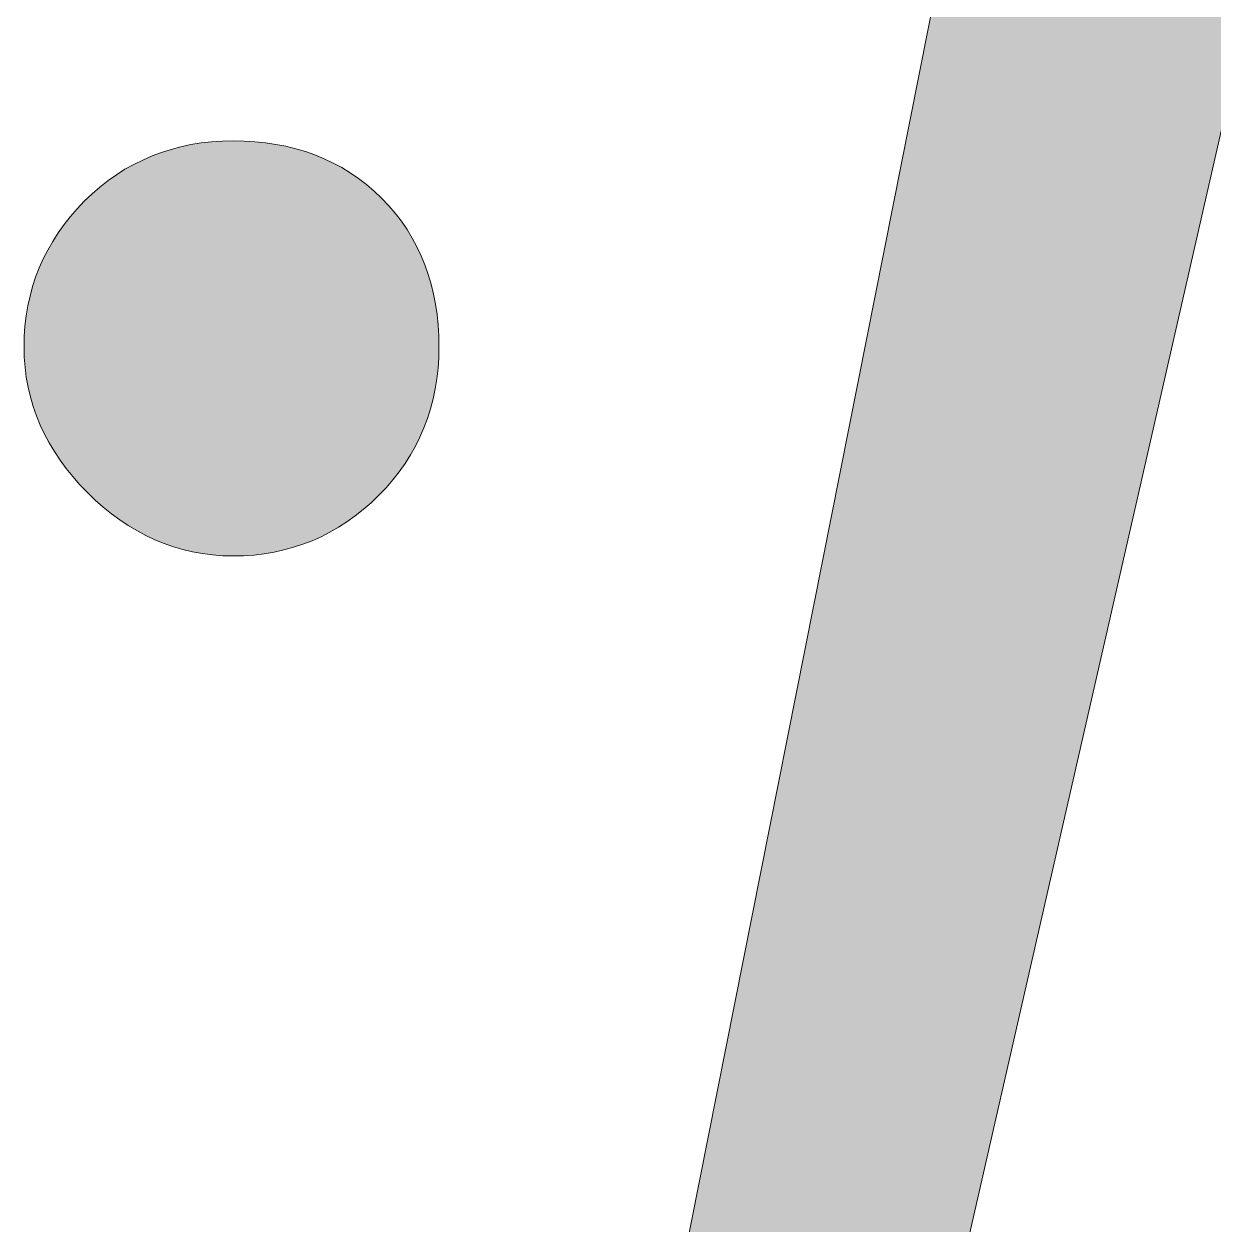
# Model space of a CAD drawing. Header units: millimetres. Extents: x 95 to 217, y 30 to 108.
# Drawn here: x 156.29 to 166.89, y 66.07 to 76.77 of the extents above; entities that cross this region are included whole.
import ezdxf

# ---------------------------------------------------------------- set-up
doc = ezdxf.new("R2010")
doc.units = ezdxf.units.MM
doc.header["$MEASUREMENT"] = 0
doc.layers.add('Layer 1', color=7, linetype='Continuous', lineweight=0)

msp = doc.modelspace()

# ---------------------------------------------------------------- hatches: boundary and pattern name
at = {"layer": 'Layer 1', "true_color": 0x000000, "transparency": 33554687}
h = msp.add_hatch(color=18, dxfattribs=at)
edge = h.paths.add_edge_path()
edge.add_spline(control_points=[(162.476, 56.177), (162.476, 56.177), (162.237, 55.137), (162.237, 55.137), (162.237, 55.137), (162.156, 54.783), (162.156, 54.783), (162.156, 54.783), (162.087, 54.445), (162.087, 54.445), (162.087, 54.445), (162.029, 54.121), (162.029, 54.121), (162.029, 54.121), (161.982, 53.812), (161.982, 53.812), (161.982, 53.812), (161.945, 53.519), (161.945, 53.519), (161.945, 53.519), (161.919, 53.24), (161.919, 53.24), (161.919, 53.24), (161.903, 52.977), (161.903, 52.977), (161.903, 52.977), (161.898, 52.727), (161.898, 52.727), (161.898, 52.727), (161.899, 52.632), (161.899, 52.632), (161.899, 52.632), (161.902, 52.54), (161.902, 52.54), (161.902, 52.54), (161.908, 52.451), (161.908, 52.451), (161.908, 52.451), (161.915, 52.364), (161.915, 52.364), (161.915, 52.364), (161.924, 52.279), (161.924, 52.279), (161.924, 52.279), (161.935, 52.198), (161.935, 52.198), (161.935, 52.198), (161.948, 52.119), (161.948, 52.119), (161.948, 52.119), (161.964, 52.042), (161.964, 52.042), (161.964, 52.042), (161.981, 51.968), (161.981, 51.968), (161.981, 51.968), (161.999, 51.896), (161.999, 51.896), (161.999, 51.896), (162.02, 51.827), (162.02, 51.827), (162.02, 51.827), (162.043, 51.76), (162.043, 51.76), (162.043, 51.76), (162.067, 51.696), (162.067, 51.696), (162.067, 51.696), (162.094, 51.634), (162.094, 51.634), (162.094, 51.634), (162.121, 51.575), (162.121, 51.575), (162.121, 51.575), (162.151, 51.517), (162.151, 51.517), (162.151, 51.517), (162.184, 51.467), (162.184, 51.467), (162.184, 51.467), (162.217, 51.422), (162.217, 51.422), (162.217, 51.422), (162.25, 51.381), (162.25, 51.381), (162.25, 51.381), (162.283, 51.344), (162.283, 51.344), (162.283, 51.344), (162.316, 51.31), (162.316, 51.31), (162.316, 51.31), (162.349, 51.28), (162.349, 51.28), (162.349, 51.28), (162.382, 51.254), (162.382, 51.254), (162.382, 51.254), (162.415, 51.232), (162.415, 51.232), (162.415, 51.232), (162.447, 51.213), (162.447, 51.213), (162.447, 51.213), (162.48, 51.196), (162.48, 51.196), (162.48, 51.196), (162.512, 51.183), (162.512, 51.183), (162.512, 51.183), (162.545, 51.172), (162.545, 51.172), (162.545, 51.172), (162.576, 51.164), (162.576, 51.164), (162.576, 51.164), (162.608, 51.159), (162.608, 51.159), (162.608, 51.159), (162.64, 51.155), (162.64, 51.155), (162.64, 51.155), (162.672, 51.154), (162.672, 51.154), (162.672, 51.154), (162.706, 51.156), (162.706, 51.156), (162.706, 51.156), (162.743, 51.16), (162.743, 51.16), (162.743, 51.16), (162.783, 51.167), (162.783, 51.167), (162.783, 51.167), (162.826, 51.177), (162.826, 51.177), (162.826, 51.177), (162.871, 51.191), (162.871, 51.191), (162.871, 51.191), (162.919, 51.207), (162.919, 51.207), (162.919, 51.207), (162.971, 51.227), (162.971, 51.227), (162.971, 51.227), (163.025, 51.251), (163.025, 51.251), (163.025, 51.251), (163.082, 51.279), (163.082, 51.279), (163.082, 51.279), (163.142, 51.31), (163.142, 51.31), (163.142, 51.31), (163.206, 51.346), (163.206, 51.346), (163.206, 51.346), (163.272, 51.385), (163.272, 51.385), (163.272, 51.385), (163.342, 51.429), (163.342, 51.429), (163.342, 51.429), (163.415, 51.478), (163.415, 51.478), (163.415, 51.478), (163.491, 51.531), (163.491, 51.531), (163.491, 51.531), (163.57, 51.589), (163.57, 51.589), (163.57, 51.589), (163.731, 51.714), (163.731, 51.714), (163.731, 51.714), (163.9, 51.855), (163.9, 51.855), (163.9, 51.855), (164.078, 52.011), (164.078, 52.011), (164.078, 52.011), (164.265, 52.183), (164.265, 52.183), (164.265, 52.183), (164.46, 52.372), (164.46, 52.372), (164.46, 52.372), (164.663, 52.575), (164.663, 52.575), (164.663, 52.575), (164.874, 52.795), (164.874, 52.795), (164.874, 52.795), (165.094, 53.031), (165.094, 53.031), (165.094, 53.031), (165.286, 53.24), (165.286, 53.24), (165.286, 53.24), (166.149, 52.485), (166.149, 52.485), (166.149, 52.485), (165.687, 51.976), (165.687, 51.976), (165.687, 51.976), (165.32, 51.548), (165.32, 51.548), (165.32, 51.548), (164.977, 51.154), (164.977, 51.154), (164.977, 51.154), (164.658, 50.796), (164.658, 50.796), (164.658, 50.796), (164.363, 50.472), (164.363, 50.472), (164.363, 50.472), (164.092, 50.183), (164.092, 50.183), (164.092, 50.183), (163.845, 49.929), (163.845, 49.929), (163.845, 49.929), (163.623, 49.711), (163.623, 49.711), (163.623, 49.711), (163.424, 49.528), (163.424, 49.528), (163.424, 49.528), (163.422, 49.525), (163.422, 49.525), (163.422, 49.525), (163.42, 49.524), (163.42, 49.524), (163.42, 49.524), (163.086, 49.235), (163.086, 49.235), (163.086, 49.235), (163.013, 49.175), (163.013, 49.175), (163.013, 49.175), (162.943, 49.119), (162.943, 49.119), (162.943, 49.119), (162.874, 49.068), (162.874, 49.068), (162.874, 49.068), (162.806, 49.022), (162.806, 49.022), (162.806, 49.022), (162.738, 48.98), (162.738, 48.98), (162.738, 48.98), (162.669, 48.944), (162.669, 48.944), (162.669, 48.944), (162.599, 48.913), (162.599, 48.913), (162.599, 48.913), (162.563, 48.899), (162.563, 48.899), (162.563, 48.899), (162.526, 48.887), (162.526, 48.887), (162.526, 48.887), (162.488, 48.877), (162.488, 48.877), (162.488, 48.877), (162.449, 48.868), (162.449, 48.868), (162.449, 48.868), (162.409, 48.86), (162.409, 48.86), (162.409, 48.86), (162.368, 48.853), (162.368, 48.853), (162.368, 48.853), (162.326, 48.848), (162.326, 48.848), (162.326, 48.848), (162.283, 48.844), (162.283, 48.844), (162.283, 48.844), (162.238, 48.842), (162.238, 48.842), (162.238, 48.842), (162.191, 48.842), (162.191, 48.842), (162.191, 48.842), (162.065, 48.845), (162.065, 48.845), (162.065, 48.845), (161.937, 48.859), (161.937, 48.859), (161.937, 48.859), (161.805, 48.88), (161.805, 48.88), (161.805, 48.88), (161.672, 48.909), (161.672, 48.909), (161.672, 48.909), (161.538, 48.946), (161.538, 48.946), (161.538, 48.946), (161.404, 48.992), (161.404, 48.992), (161.404, 48.992), (161.271, 49.045), (161.271, 49.045), (161.271, 49.045), (161.139, 49.105), (161.139, 49.105), (161.139, 49.105), (161.01, 49.173), (161.01, 49.173), (161.01, 49.173), (160.885, 49.249), (160.885, 49.249), (160.885, 49.249), (160.763, 49.331), (160.763, 49.331), (160.763, 49.331), (160.647, 49.42), (160.647, 49.42), (160.647, 49.42), (160.536, 49.517), (160.536, 49.517), (160.536, 49.517), (160.433, 49.619), (160.433, 49.619), (160.433, 49.619), (160.337, 49.729), (160.337, 49.729), (160.337, 49.729), (160.25, 49.845), (160.25, 49.845), (160.25, 49.845), (160.247, 49.849), (160.247, 49.849), (160.247, 49.849), (160.244, 49.853), (160.244, 49.853), (160.244, 49.853), (160.167, 49.977), (160.167, 49.977), (160.167, 49.977), (160.095, 50.102), (160.095, 50.102), (160.095, 50.102), (160.029, 50.23), (160.029, 50.23), (160.029, 50.23), (159.967, 50.359), (159.967, 50.359), (159.967, 50.359), (159.91, 50.491), (159.91, 50.491), (159.91, 50.491), (159.858, 50.624), (159.858, 50.624), (159.858, 50.624), (159.811, 50.759), (159.811, 50.759), (159.811, 50.759), (159.769, 50.896), (159.769, 50.896), (159.769, 50.896), (159.732, 51.036), (159.732, 51.036), (159.732, 51.036), (159.7, 51.177), (159.7, 51.177), (159.7, 51.177), (159.673, 51.319), (159.673, 51.319), (159.673, 51.319), (159.651, 51.465), (159.651, 51.465), (159.651, 51.465), (159.634, 51.611), (159.634, 51.611), (159.634, 51.611), (159.621, 51.759), (159.621, 51.759), (159.621, 51.759), (159.614, 51.91), (159.614, 51.91), (159.614, 51.91), (159.611, 52.062), (159.611, 52.062), (159.611, 52.062), (159.617, 52.287), (159.617, 52.287), (159.617, 52.287), (159.634, 52.541), (159.634, 52.541), (159.634, 52.541), (159.662, 52.823), (159.662, 52.823), (159.662, 52.823), (159.701, 53.133), (159.701, 53.133), (159.701, 53.133), (159.75, 53.47), (159.75, 53.47), (159.75, 53.47), (159.811, 53.836), (159.811, 53.836), (159.811, 53.836), (159.882, 54.228), (159.882, 54.228), (159.882, 54.228), (159.963, 54.648), (159.963, 54.648), (159.963, 54.648), (166.143, 85.786), (166.143, 85.786), (166.143, 85.786), (169.615, 87.473), (169.615, 87.473), (169.615, 87.473), (162.476, 56.177), (162.476, 56.177)], knot_values=[0, 0, 0, 0, 1, 1, 1, 2, 2, 2, 3, 3, 3, 4, 4, 4, 5, 5, 5, 6, 6, 6, 7, 7, 7, 8, 8, 8, 9, 9, 9, 10, 10, 10, 11, 11, 11, 12, 12, 12, 13, 13, 13, 14, 14, 14, 15, 15, 15, 16, 16, 16, 17, 17, 17, 18, 18, 18, 19, 19, 19, 20, 20, 20, 21, 21, 21, 22, 22, 22, 23, 23, 23, 24, 24, 24, 25, 25, 25, 26, 26, 26, 27, 27, 27, 28, 28, 28, 29, 29, 29, 30, 30, 30, 31, 31, 31, 32, 32, 32, 33, 33, 33, 34, 34, 34, 35, 35, 35, 36, 36, 36, 37, 37, 37, 38, 38, 38, 39, 39, 39, 40, 40, 40, 41, 41, 41, 42, 42, 42, 43, 43, 43, 44, 44, 44, 45, 45, 45, 46, 46, 46, 47, 47, 47, 48, 48, 48, 49, 49, 49, 50, 50, 50, 51, 51, 51, 52, 52, 52, 53, 53, 53, 54, 54, 54, 55, 55, 55, 56, 56, 56, 57, 57, 57, 58, 58, 58, 59, 59, 59, 60, 60, 60, 61, 61, 61, 62, 62, 62, 63, 63, 63, 64, 64, 64, 65, 65, 65, 66, 66, 66, 67, 67, 67, 68, 68, 68, 69, 69, 69, 70, 70, 70, 71, 71, 71, 72, 72, 72, 73, 73, 73, 74, 74, 74, 75, 75, 75, 76, 76, 76, 77, 77, 77, 78, 78, 78, 79, 79, 79, 80, 80, 80, 81, 81, 81, 82, 82, 82, 83, 83, 83, 84, 84, 84, 85, 85, 85, 86, 86, 86, 87, 87, 87, 88, 88, 88, 89, 89, 89, 90, 90, 90, 91, 91, 91, 92, 92, 92, 93, 93, 93, 94, 94, 94, 95, 95, 95, 96, 96, 96, 97, 97, 97, 98, 98, 98, 99, 99, 99, 100, 100, 100, 101, 101, 101, 102, 102, 102, 103, 103, 103, 104, 104, 104, 105, 105, 105, 106, 106, 106, 107, 107, 107, 108, 108, 108, 109, 109, 109, 110, 110, 110, 111, 111, 111, 112, 112, 112, 113, 113, 113, 114, 114, 114, 115, 115, 115, 116, 116, 116, 117, 117, 117, 118, 118, 118, 119, 119, 119, 120, 120, 120, 121, 121, 121, 122, 122, 122, 123, 123, 123, 124, 124, 124, 125, 125, 125, 126, 126, 126, 127, 127, 127, 128, 128, 128, 129, 129, 129, 130, 130, 130, 131, 131, 131, 132, 132, 132, 133, 133, 133, 134, 134, 134, 135, 135, 135, 136, 136, 136, 137, 137, 137, 138, 138, 138, 139, 139, 139, 140, 140, 140, 141, 141, 141, 141], degree=3, periodic=0)
h = msp.add_hatch(color=18, dxfattribs=at)
edge = h.paths.add_edge_path()
edge.add_spline(control_points=[(158.252, 75.731), (158.252, 75.731), (158.347, 75.725), (158.347, 75.725), (158.347, 75.725), (158.442, 75.715), (158.442, 75.715), (158.442, 75.715), (158.534, 75.701), (158.534, 75.701), (158.534, 75.701), (158.624, 75.684), (158.624, 75.684), (158.624, 75.684), (158.713, 75.662), (158.713, 75.662), (158.713, 75.662), (158.799, 75.637), (158.799, 75.637), (158.799, 75.637), (158.883, 75.607), (158.883, 75.607), (158.883, 75.607), (158.966, 75.573), (158.966, 75.573), (158.966, 75.573), (159.045, 75.535), (159.045, 75.535), (159.045, 75.535), (159.123, 75.494), (159.123, 75.494), (159.123, 75.494), (159.199, 75.448), (159.199, 75.448), (159.199, 75.448), (159.272, 75.397), (159.272, 75.397), (159.272, 75.397), (159.343, 75.343), (159.343, 75.343), (159.343, 75.343), (159.412, 75.285), (159.412, 75.285), (159.412, 75.285), (159.478, 75.221), (159.478, 75.221), (159.478, 75.221), (159.541, 75.155), (159.541, 75.155), (159.541, 75.155), (159.6, 75.087), (159.6, 75.087), (159.6, 75.087), (159.654, 75.016), (159.654, 75.016), (159.654, 75.016), (159.704, 74.942), (159.704, 74.942), (159.704, 74.942), (159.75, 74.867), (159.75, 74.867), (159.75, 74.867), (159.792, 74.789), (159.792, 74.789), (159.792, 74.789), (159.83, 74.709), (159.83, 74.709), (159.83, 74.709), (159.864, 74.627), (159.864, 74.627), (159.864, 74.627), (159.893, 74.543), (159.893, 74.543), (159.893, 74.543), (159.919, 74.456), (159.919, 74.456), (159.919, 74.456), (159.941, 74.368), (159.941, 74.368), (159.941, 74.368), (159.958, 74.278), (159.958, 74.278), (159.958, 74.278), (159.972, 74.185), (159.972, 74.185), (159.972, 74.185), (159.982, 74.091), (159.982, 74.091), (159.982, 74.091), (159.988, 73.995), (159.988, 73.995), (159.988, 73.995), (159.989, 73.897), (159.989, 73.897), (159.989, 73.897), (159.987, 73.801), (159.987, 73.801), (159.987, 73.801), (159.981, 73.707), (159.981, 73.707), (159.981, 73.707), (159.971, 73.614), (159.971, 73.614), (159.971, 73.614), (159.956, 73.522), (159.956, 73.522), (159.956, 73.522), (159.937, 73.433), (159.937, 73.433), (159.937, 73.433), (159.914, 73.345), (159.914, 73.345), (159.914, 73.345), (159.886, 73.259), (159.886, 73.259), (159.886, 73.259), (159.855, 73.176), (159.855, 73.176), (159.855, 73.176), (159.819, 73.093), (159.819, 73.093), (159.819, 73.093), (159.779, 73.013), (159.779, 73.013), (159.779, 73.013), (159.735, 72.935), (159.735, 72.935), (159.735, 72.935), (159.687, 72.859), (159.687, 72.859), (159.687, 72.859), (159.634, 72.784), (159.634, 72.784), (159.634, 72.784), (159.577, 72.712), (159.577, 72.712), (159.577, 72.712), (159.517, 72.641), (159.517, 72.641), (159.517, 72.641), (159.451, 72.573), (159.451, 72.573), (159.451, 72.573), (159.384, 72.508), (159.384, 72.508), (159.384, 72.508), (159.314, 72.448), (159.314, 72.448), (159.314, 72.448), (159.242, 72.391), (159.242, 72.391), (159.242, 72.391), (159.169, 72.339), (159.169, 72.339), (159.169, 72.339), (159.094, 72.29), (159.094, 72.29), (159.094, 72.29), (159.017, 72.246), (159.017, 72.246), (159.017, 72.246), (158.938, 72.206), (158.938, 72.206), (158.938, 72.206), (158.858, 72.17), (158.858, 72.17), (158.858, 72.17), (158.775, 72.139), (158.775, 72.139), (158.775, 72.139), (158.692, 72.112), (158.692, 72.112), (158.692, 72.112), (158.606, 72.088), (158.606, 72.088), (158.606, 72.088), (158.519, 72.069), (158.519, 72.069), (158.519, 72.069), (158.43, 72.054), (158.43, 72.054), (158.43, 72.054), (158.339, 72.043), (158.339, 72.043), (158.339, 72.043), (158.247, 72.037), (158.247, 72.037), (158.247, 72.037), (158.154, 72.035), (158.154, 72.035), (158.154, 72.035), (158.062, 72.037), (158.062, 72.037), (158.062, 72.037), (157.971, 72.044), (157.971, 72.044), (157.971, 72.044), (157.882, 72.056), (157.882, 72.056), (157.882, 72.056), (157.794, 72.071), (157.794, 72.071), (157.794, 72.071), (157.708, 72.092), (157.708, 72.092), (157.708, 72.092), (157.623, 72.117), (157.623, 72.117), (157.623, 72.117), (157.54, 72.146), (157.54, 72.146), (157.54, 72.146), (157.458, 72.179), (157.458, 72.179), (157.458, 72.179), (157.377, 72.217), (157.377, 72.217), (157.377, 72.217), (157.298, 72.26), (157.298, 72.26), (157.298, 72.26), (157.221, 72.306), (157.221, 72.306), (157.221, 72.306), (157.145, 72.356), (157.145, 72.356), (157.145, 72.356), (157.07, 72.411), (157.07, 72.411), (157.07, 72.411), (156.997, 72.47), (156.997, 72.47), (156.997, 72.47), (156.926, 72.533), (156.926, 72.533), (156.926, 72.533), (156.856, 72.599), (156.856, 72.599), (156.856, 72.599), (156.789, 72.669), (156.789, 72.669), (156.789, 72.669), (156.727, 72.741), (156.727, 72.741), (156.727, 72.741), (156.668, 72.813), (156.668, 72.813), (156.668, 72.813), (156.613, 72.888), (156.613, 72.888), (156.613, 72.888), (156.562, 72.964), (156.562, 72.964), (156.562, 72.964), (156.516, 73.042), (156.516, 73.042), (156.516, 73.042), (156.474, 73.12), (156.474, 73.12), (156.474, 73.12), (156.436, 73.201), (156.436, 73.201), (156.436, 73.201), (156.403, 73.283), (156.403, 73.283), (156.403, 73.283), (156.373, 73.367), (156.373, 73.367), (156.373, 73.367), (156.349, 73.451), (156.349, 73.451), (156.349, 73.451), (156.328, 73.538), (156.328, 73.538), (156.328, 73.538), (156.312, 73.626), (156.312, 73.626), (156.312, 73.626), (156.301, 73.715), (156.301, 73.715), (156.301, 73.715), (156.294, 73.805), (156.294, 73.805), (156.294, 73.805), (156.292, 73.897), (156.292, 73.897), (156.292, 73.897), (156.294, 73.991), (156.294, 73.991), (156.294, 73.991), (156.3, 74.083), (156.3, 74.083), (156.3, 74.083), (156.311, 74.174), (156.311, 74.174), (156.311, 74.174), (156.326, 74.262), (156.326, 74.262), (156.326, 74.262), (156.345, 74.35), (156.345, 74.35), (156.345, 74.35), (156.368, 74.435), (156.368, 74.435), (156.368, 74.435), (156.395, 74.519), (156.395, 74.519), (156.395, 74.519), (156.427, 74.601), (156.427, 74.601), (156.427, 74.601), (156.463, 74.682), (156.463, 74.682), (156.463, 74.682), (156.503, 74.76), (156.503, 74.76), (156.503, 74.76), (156.547, 74.837), (156.547, 74.837), (156.547, 74.837), (156.595, 74.913), (156.595, 74.913), (156.595, 74.913), (156.648, 74.986), (156.648, 74.986), (156.648, 74.986), (156.704, 75.057), (156.704, 75.057), (156.704, 75.057), (156.765, 75.127), (156.765, 75.127), (156.765, 75.127), (156.829, 75.195), (156.829, 75.195), (156.829, 75.195), (156.898, 75.26), (156.898, 75.26), (156.898, 75.26), (156.968, 75.321), (156.968, 75.321), (156.968, 75.321), (157.041, 75.378), (157.041, 75.378), (157.041, 75.378), (157.115, 75.43), (157.115, 75.43), (157.115, 75.43), (157.191, 75.479), (157.191, 75.479), (157.191, 75.479), (157.27, 75.523), (157.27, 75.523), (157.27, 75.523), (157.35, 75.562), (157.35, 75.562), (157.35, 75.562), (157.432, 75.598), (157.432, 75.598), (157.432, 75.598), (157.516, 75.63), (157.516, 75.63), (157.516, 75.63), (157.602, 75.657), (157.602, 75.657), (157.602, 75.657), (157.69, 75.68), (157.69, 75.68), (157.69, 75.68), (157.779, 75.699), (157.779, 75.699), (157.779, 75.699), (157.87, 75.714), (157.87, 75.714), (157.87, 75.714), (157.963, 75.725), (157.963, 75.725), (157.963, 75.725), (158.058, 75.731), (158.058, 75.731), (158.058, 75.731), (158.154, 75.733), (158.154, 75.733), (158.154, 75.733), (158.252, 75.731), (158.252, 75.731)], knot_values=[0, 0, 0, 0, 1, 1, 1, 2, 2, 2, 3, 3, 3, 4, 4, 4, 5, 5, 5, 6, 6, 6, 7, 7, 7, 8, 8, 8, 9, 9, 9, 10, 10, 10, 11, 11, 11, 12, 12, 12, 13, 13, 13, 14, 14, 14, 15, 15, 15, 16, 16, 16, 17, 17, 17, 18, 18, 18, 19, 19, 19, 20, 20, 20, 21, 21, 21, 22, 22, 22, 23, 23, 23, 24, 24, 24, 25, 25, 25, 26, 26, 26, 27, 27, 27, 28, 28, 28, 29, 29, 29, 30, 30, 30, 31, 31, 31, 32, 32, 32, 33, 33, 33, 34, 34, 34, 35, 35, 35, 36, 36, 36, 37, 37, 37, 38, 38, 38, 39, 39, 39, 40, 40, 40, 41, 41, 41, 42, 42, 42, 43, 43, 43, 44, 44, 44, 45, 45, 45, 46, 46, 46, 47, 47, 47, 48, 48, 48, 49, 49, 49, 50, 50, 50, 51, 51, 51, 52, 52, 52, 53, 53, 53, 54, 54, 54, 55, 55, 55, 56, 56, 56, 57, 57, 57, 58, 58, 58, 59, 59, 59, 60, 60, 60, 61, 61, 61, 62, 62, 62, 63, 63, 63, 64, 64, 64, 65, 65, 65, 66, 66, 66, 67, 67, 67, 68, 68, 68, 69, 69, 69, 70, 70, 70, 71, 71, 71, 72, 72, 72, 73, 73, 73, 74, 74, 74, 75, 75, 75, 76, 76, 76, 77, 77, 77, 78, 78, 78, 79, 79, 79, 80, 80, 80, 81, 81, 81, 82, 82, 82, 83, 83, 83, 84, 84, 84, 85, 85, 85, 86, 86, 86, 87, 87, 87, 88, 88, 88, 89, 89, 89, 90, 90, 90, 91, 91, 91, 92, 92, 92, 93, 93, 93, 94, 94, 94, 95, 95, 95, 96, 96, 96, 97, 97, 97, 98, 98, 98, 99, 99, 99, 100, 100, 100, 101, 101, 101, 102, 102, 102, 103, 103, 103, 104, 104, 104, 105, 105, 105, 106, 106, 106, 107, 107, 107, 108, 108, 108, 109, 109, 109, 110, 110, 110, 111, 111, 111, 112, 112, 112, 113, 113, 113, 114, 114, 114, 115, 115, 115, 116, 116, 116, 117, 117, 117, 118, 118, 118, 119, 119, 119, 120, 120, 120, 121, 121, 121, 122, 122, 122, 123, 123, 123, 124, 124, 124, 125, 125, 125, 126, 126, 126, 127, 127, 127, 128, 128, 128, 128], degree=3, periodic=0)

# ---------------------------------------------------------------- linework, layer by layer
at = {"layer": 'Layer 1'}
for points, knots in [([(162.476, 56.177), (162.476, 56.177), (162.237, 55.137), (162.237, 55.137), (162.237, 55.137), (162.156, 54.783), (162.156, 54.783), (162.156, 54.783), (162.087, 54.445), (162.087, 54.445), (162.087, 54.445), (162.029, 54.121), (162.029, 54.121), (162.029, 54.121), (161.982, 53.812), (161.982, 53.812), (161.982, 53.812), (161.945, 53.519), (161.945, 53.519), (161.945, 53.519), (161.919, 53.24), (161.919, 53.24), (161.919, 53.24), (161.903, 52.977), (161.903, 52.977), (161.903, 52.977), (161.898, 52.727), (161.898, 52.727), (161.898, 52.727), (161.899, 52.632), (161.899, 52.632), (161.899, 52.632), (161.902, 52.54), (161.902, 52.54), (161.902, 52.54), (161.908, 52.451), (161.908, 52.451), (161.908, 52.451), (161.915, 52.364), (161.915, 52.364), (161.915, 52.364), (161.924, 52.279), (161.924, 52.279), (161.924, 52.279), (161.935, 52.198), (161.935, 52.198), (161.935, 52.198), (161.948, 52.119), (161.948, 52.119), (161.948, 52.119), (161.964, 52.042), (161.964, 52.042), (161.964, 52.042), (161.981, 51.968), (161.981, 51.968), (161.981, 51.968), (161.999, 51.896), (161.999, 51.896), (161.999, 51.896), (162.02, 51.827), (162.02, 51.827), (162.02, 51.827), (162.043, 51.76), (162.043, 51.76), (162.043, 51.76), (162.067, 51.696), (162.067, 51.696), (162.067, 51.696), (162.094, 51.634), (162.094, 51.634), (162.094, 51.634), (162.121, 51.575), (162.121, 51.575), (162.121, 51.575), (162.151, 51.517), (162.151, 51.517), (162.151, 51.517), (162.184, 51.467), (162.184, 51.467), (162.184, 51.467), (162.217, 51.422), (162.217, 51.422), (162.217, 51.422), (162.25, 51.381), (162.25, 51.381), (162.25, 51.381), (162.283, 51.344), (162.283, 51.344), (162.283, 51.344), (162.316, 51.31), (162.316, 51.31), (162.316, 51.31), (162.349, 51.28), (162.349, 51.28), (162.349, 51.28), (162.382, 51.254), (162.382, 51.254), (162.382, 51.254), (162.415, 51.232), (162.415, 51.232), (162.415, 51.232), (162.447, 51.213), (162.447, 51.213), (162.447, 51.213), (162.48, 51.196), (162.48, 51.196), (162.48, 51.196), (162.512, 51.183), (162.512, 51.183), (162.512, 51.183), (162.545, 51.172), (162.545, 51.172), (162.545, 51.172), (162.576, 51.164), (162.576, 51.164), (162.576, 51.164), (162.608, 51.159), (162.608, 51.159), (162.608, 51.159), (162.64, 51.155), (162.64, 51.155), (162.64, 51.155), (162.672, 51.154), (162.672, 51.154), (162.672, 51.154), (162.706, 51.156), (162.706, 51.156), (162.706, 51.156), (162.743, 51.16), (162.743, 51.16), (162.743, 51.16), (162.783, 51.167), (162.783, 51.167), (162.783, 51.167), (162.826, 51.177), (162.826, 51.177), (162.826, 51.177), (162.871, 51.191), (162.871, 51.191), (162.871, 51.191), (162.919, 51.207), (162.919, 51.207), (162.919, 51.207), (162.971, 51.227), (162.971, 51.227), (162.971, 51.227), (163.025, 51.251), (163.025, 51.251), (163.025, 51.251), (163.082, 51.279), (163.082, 51.279), (163.082, 51.279), (163.142, 51.31), (163.142, 51.31), (163.142, 51.31), (163.206, 51.346), (163.206, 51.346), (163.206, 51.346), (163.272, 51.385), (163.272, 51.385), (163.272, 51.385), (163.342, 51.429), (163.342, 51.429), (163.342, 51.429), (163.415, 51.478), (163.415, 51.478), (163.415, 51.478), (163.491, 51.531), (163.491, 51.531), (163.491, 51.531), (163.57, 51.589), (163.57, 51.589), (163.57, 51.589), (163.731, 51.714), (163.731, 51.714), (163.731, 51.714), (163.9, 51.855), (163.9, 51.855), (163.9, 51.855), (164.078, 52.011), (164.078, 52.011), (164.078, 52.011), (164.265, 52.183), (164.265, 52.183), (164.265, 52.183), (164.46, 52.372), (164.46, 52.372), (164.46, 52.372), (164.663, 52.575), (164.663, 52.575), (164.663, 52.575), (164.874, 52.795), (164.874, 52.795), (164.874, 52.795), (165.094, 53.031), (165.094, 53.031), (165.094, 53.031), (165.286, 53.24), (165.286, 53.24), (165.286, 53.24), (166.149, 52.485), (166.149, 52.485), (166.149, 52.485), (165.687, 51.976), (165.687, 51.976), (165.687, 51.976), (165.32, 51.548), (165.32, 51.548), (165.32, 51.548), (164.977, 51.154), (164.977, 51.154), (164.977, 51.154), (164.658, 50.796), (164.658, 50.796), (164.658, 50.796), (164.363, 50.472), (164.363, 50.472), (164.363, 50.472), (164.092, 50.183), (164.092, 50.183), (164.092, 50.183), (163.845, 49.929), (163.845, 49.929), (163.845, 49.929), (163.623, 49.711), (163.623, 49.711), (163.623, 49.711), (163.424, 49.528), (163.424, 49.528), (163.424, 49.528), (163.422, 49.525), (163.422, 49.525), (163.422, 49.525), (163.42, 49.524), (163.42, 49.524), (163.42, 49.524), (163.086, 49.235), (163.086, 49.235), (163.086, 49.235), (163.013, 49.175), (163.013, 49.175), (163.013, 49.175), (162.943, 49.119), (162.943, 49.119), (162.943, 49.119), (162.874, 49.068), (162.874, 49.068), (162.874, 49.068), (162.806, 49.022), (162.806, 49.022), (162.806, 49.022), (162.738, 48.98), (162.738, 48.98), (162.738, 48.98), (162.669, 48.944), (162.669, 48.944), (162.669, 48.944), (162.599, 48.913), (162.599, 48.913), (162.599, 48.913), (162.563, 48.899), (162.563, 48.899), (162.563, 48.899), (162.526, 48.887), (162.526, 48.887), (162.526, 48.887), (162.488, 48.877), (162.488, 48.877), (162.488, 48.877), (162.449, 48.868), (162.449, 48.868), (162.449, 48.868), (162.409, 48.86), (162.409, 48.86), (162.409, 48.86), (162.368, 48.853), (162.368, 48.853), (162.368, 48.853), (162.326, 48.848), (162.326, 48.848), (162.326, 48.848), (162.283, 48.844), (162.283, 48.844), (162.283, 48.844), (162.238, 48.842), (162.238, 48.842), (162.238, 48.842), (162.191, 48.842), (162.191, 48.842), (162.191, 48.842), (162.065, 48.845), (162.065, 48.845), (162.065, 48.845), (161.937, 48.859), (161.937, 48.859), (161.937, 48.859), (161.805, 48.88), (161.805, 48.88), (161.805, 48.88), (161.672, 48.909), (161.672, 48.909), (161.672, 48.909), (161.538, 48.946), (161.538, 48.946), (161.538, 48.946), (161.404, 48.992), (161.404, 48.992), (161.404, 48.992), (161.271, 49.045), (161.271, 49.045), (161.271, 49.045), (161.139, 49.105), (161.139, 49.105), (161.139, 49.105), (161.01, 49.173), (161.01, 49.173), (161.01, 49.173), (160.885, 49.249), (160.885, 49.249), (160.885, 49.249), (160.763, 49.331), (160.763, 49.331), (160.763, 49.331), (160.647, 49.42), (160.647, 49.42), (160.647, 49.42), (160.536, 49.517), (160.536, 49.517), (160.536, 49.517), (160.433, 49.619), (160.433, 49.619), (160.433, 49.619), (160.337, 49.729), (160.337, 49.729), (160.337, 49.729), (160.25, 49.845), (160.25, 49.845), (160.25, 49.845), (160.247, 49.849), (160.247, 49.849), (160.247, 49.849), (160.244, 49.853), (160.244, 49.853), (160.244, 49.853), (160.167, 49.977), (160.167, 49.977), (160.167, 49.977), (160.095, 50.102), (160.095, 50.102), (160.095, 50.102), (160.029, 50.23), (160.029, 50.23), (160.029, 50.23), (159.967, 50.359), (159.967, 50.359), (159.967, 50.359), (159.91, 50.491), (159.91, 50.491), (159.91, 50.491), (159.858, 50.624), (159.858, 50.624), (159.858, 50.624), (159.811, 50.759), (159.811, 50.759), (159.811, 50.759), (159.769, 50.896), (159.769, 50.896), (159.769, 50.896), (159.732, 51.036), (159.732, 51.036), (159.732, 51.036), (159.7, 51.177), (159.7, 51.177), (159.7, 51.177), (159.673, 51.319), (159.673, 51.319), (159.673, 51.319), (159.651, 51.465), (159.651, 51.465), (159.651, 51.465), (159.634, 51.611), (159.634, 51.611), (159.634, 51.611), (159.621, 51.759), (159.621, 51.759), (159.621, 51.759), (159.614, 51.91), (159.614, 51.91), (159.614, 51.91), (159.611, 52.062), (159.611, 52.062), (159.611, 52.062), (159.617, 52.287), (159.617, 52.287), (159.617, 52.287), (159.634, 52.541), (159.634, 52.541), (159.634, 52.541), (159.662, 52.823), (159.662, 52.823), (159.662, 52.823), (159.701, 53.133), (159.701, 53.133), (159.701, 53.133), (159.75, 53.47), (159.75, 53.47), (159.75, 53.47), (159.811, 53.836), (159.811, 53.836), (159.811, 53.836), (159.882, 54.228), (159.882, 54.228), (159.882, 54.228), (159.963, 54.648), (159.963, 54.648), (159.963, 54.648), (166.143, 85.786), (166.143, 85.786), (166.143, 85.786), (169.615, 87.473), (169.615, 87.473), (169.615, 87.473), (162.476, 56.177), (162.476, 56.177)], [0, 0, 0, 0, 1, 1, 1, 2, 2, 2, 3, 3, 3, 4, 4, 4, 5, 5, 5, 6, 6, 6, 7, 7, 7, 8, 8, 8, 9, 9, 9, 10, 10, 10, 11, 11, 11, 12, 12, 12, 13, 13, 13, 14, 14, 14, 15, 15, 15, 16, 16, 16, 17, 17, 17, 18, 18, 18, 19, 19, 19, 20, 20, 20, 21, 21, 21, 22, 22, 22, 23, 23, 23, 24, 24, 24, 25, 25, 25, 26, 26, 26, 27, 27, 27, 28, 28, 28, 29, 29, 29, 30, 30, 30, 31, 31, 31, 32, 32, 32, 33, 33, 33, 34, 34, 34, 35, 35, 35, 36, 36, 36, 37, 37, 37, 38, 38, 38, 39, 39, 39, 40, 40, 40, 41, 41, 41, 42, 42, 42, 43, 43, 43, 44, 44, 44, 45, 45, 45, 46, 46, 46, 47, 47, 47, 48, 48, 48, 49, 49, 49, 50, 50, 50, 51, 51, 51, 52, 52, 52, 53, 53, 53, 54, 54, 54, 55, 55, 55, 56, 56, 56, 57, 57, 57, 58, 58, 58, 59, 59, 59, 60, 60, 60, 61, 61, 61, 62, 62, 62, 63, 63, 63, 64, 64, 64, 65, 65, 65, 66, 66, 66, 67, 67, 67, 68, 68, 68, 69, 69, 69, 70, 70, 70, 71, 71, 71, 72, 72, 72, 73, 73, 73, 74, 74, 74, 75, 75, 75, 76, 76, 76, 77, 77, 77, 78, 78, 78, 79, 79, 79, 80, 80, 80, 81, 81, 81, 82, 82, 82, 83, 83, 83, 84, 84, 84, 85, 85, 85, 86, 86, 86, 87, 87, 87, 88, 88, 88, 89, 89, 89, 90, 90, 90, 91, 91, 91, 92, 92, 92, 93, 93, 93, 94, 94, 94, 95, 95, 95, 96, 96, 96, 97, 97, 97, 98, 98, 98, 99, 99, 99, 100, 100, 100, 101, 101, 101, 102, 102, 102, 103, 103, 103, 104, 104, 104, 105, 105, 105, 106, 106, 106, 107, 107, 107, 108, 108, 108, 109, 109, 109, 110, 110, 110, 111, 111, 111, 112, 112, 112, 113, 113, 113, 114, 114, 114, 115, 115, 115, 116, 116, 116, 117, 117, 117, 118, 118, 118, 119, 119, 119, 120, 120, 120, 121, 121, 121, 122, 122, 122, 123, 123, 123, 124, 124, 124, 125, 125, 125, 126, 126, 126, 127, 127, 127, 128, 128, 128, 129, 129, 129, 130, 130, 130, 131, 131, 131, 132, 132, 132, 133, 133, 133, 134, 134, 134, 135, 135, 135, 136, 136, 136, 137, 137, 137, 138, 138, 138, 139, 139, 139, 140, 140, 140, 141, 141, 141, 141]), ([(158.252, 75.731), (158.252, 75.731), (158.347, 75.725), (158.347, 75.725), (158.347, 75.725), (158.442, 75.715), (158.442, 75.715), (158.442, 75.715), (158.534, 75.701), (158.534, 75.701), (158.534, 75.701), (158.624, 75.684), (158.624, 75.684), (158.624, 75.684), (158.713, 75.662), (158.713, 75.662), (158.713, 75.662), (158.799, 75.637), (158.799, 75.637), (158.799, 75.637), (158.883, 75.607), (158.883, 75.607), (158.883, 75.607), (158.966, 75.573), (158.966, 75.573), (158.966, 75.573), (159.045, 75.535), (159.045, 75.535), (159.045, 75.535), (159.123, 75.494), (159.123, 75.494), (159.123, 75.494), (159.199, 75.448), (159.199, 75.448), (159.199, 75.448), (159.272, 75.397), (159.272, 75.397), (159.272, 75.397), (159.343, 75.343), (159.343, 75.343), (159.343, 75.343), (159.412, 75.285), (159.412, 75.285), (159.412, 75.285), (159.478, 75.221), (159.478, 75.221), (159.478, 75.221), (159.541, 75.155), (159.541, 75.155), (159.541, 75.155), (159.6, 75.087), (159.6, 75.087), (159.6, 75.087), (159.654, 75.016), (159.654, 75.016), (159.654, 75.016), (159.704, 74.942), (159.704, 74.942), (159.704, 74.942), (159.75, 74.867), (159.75, 74.867), (159.75, 74.867), (159.792, 74.789), (159.792, 74.789), (159.792, 74.789), (159.83, 74.709), (159.83, 74.709), (159.83, 74.709), (159.864, 74.627), (159.864, 74.627), (159.864, 74.627), (159.893, 74.543), (159.893, 74.543), (159.893, 74.543), (159.919, 74.456), (159.919, 74.456), (159.919, 74.456), (159.941, 74.368), (159.941, 74.368), (159.941, 74.368), (159.958, 74.278), (159.958, 74.278), (159.958, 74.278), (159.972, 74.185), (159.972, 74.185), (159.972, 74.185), (159.982, 74.091), (159.982, 74.091), (159.982, 74.091), (159.988, 73.995), (159.988, 73.995), (159.988, 73.995), (159.989, 73.897), (159.989, 73.897), (159.989, 73.897), (159.987, 73.801), (159.987, 73.801), (159.987, 73.801), (159.981, 73.707), (159.981, 73.707), (159.981, 73.707), (159.971, 73.614), (159.971, 73.614), (159.971, 73.614), (159.956, 73.522), (159.956, 73.522), (159.956, 73.522), (159.937, 73.433), (159.937, 73.433), (159.937, 73.433), (159.914, 73.345), (159.914, 73.345), (159.914, 73.345), (159.886, 73.259), (159.886, 73.259), (159.886, 73.259), (159.855, 73.176), (159.855, 73.176), (159.855, 73.176), (159.819, 73.093), (159.819, 73.093), (159.819, 73.093), (159.779, 73.013), (159.779, 73.013), (159.779, 73.013), (159.735, 72.935), (159.735, 72.935), (159.735, 72.935), (159.687, 72.859), (159.687, 72.859), (159.687, 72.859), (159.634, 72.784), (159.634, 72.784), (159.634, 72.784), (159.577, 72.712), (159.577, 72.712), (159.577, 72.712), (159.517, 72.641), (159.517, 72.641), (159.517, 72.641), (159.451, 72.573), (159.451, 72.573), (159.451, 72.573), (159.384, 72.508), (159.384, 72.508), (159.384, 72.508), (159.314, 72.448), (159.314, 72.448), (159.314, 72.448), (159.242, 72.391), (159.242, 72.391), (159.242, 72.391), (159.169, 72.339), (159.169, 72.339), (159.169, 72.339), (159.094, 72.29), (159.094, 72.29), (159.094, 72.29), (159.017, 72.246), (159.017, 72.246), (159.017, 72.246), (158.938, 72.206), (158.938, 72.206), (158.938, 72.206), (158.858, 72.17), (158.858, 72.17), (158.858, 72.17), (158.775, 72.139), (158.775, 72.139), (158.775, 72.139), (158.692, 72.112), (158.692, 72.112), (158.692, 72.112), (158.606, 72.088), (158.606, 72.088), (158.606, 72.088), (158.519, 72.069), (158.519, 72.069), (158.519, 72.069), (158.43, 72.054), (158.43, 72.054), (158.43, 72.054), (158.339, 72.043), (158.339, 72.043), (158.339, 72.043), (158.247, 72.037), (158.247, 72.037), (158.247, 72.037), (158.154, 72.035), (158.154, 72.035), (158.154, 72.035), (158.062, 72.037), (158.062, 72.037), (158.062, 72.037), (157.971, 72.044), (157.971, 72.044), (157.971, 72.044), (157.882, 72.056), (157.882, 72.056), (157.882, 72.056), (157.794, 72.071), (157.794, 72.071), (157.794, 72.071), (157.708, 72.092), (157.708, 72.092), (157.708, 72.092), (157.623, 72.117), (157.623, 72.117), (157.623, 72.117), (157.54, 72.146), (157.54, 72.146), (157.54, 72.146), (157.458, 72.179), (157.458, 72.179), (157.458, 72.179), (157.377, 72.217), (157.377, 72.217), (157.377, 72.217), (157.298, 72.26), (157.298, 72.26), (157.298, 72.26), (157.221, 72.306), (157.221, 72.306), (157.221, 72.306), (157.145, 72.356), (157.145, 72.356), (157.145, 72.356), (157.07, 72.411), (157.07, 72.411), (157.07, 72.411), (156.997, 72.47), (156.997, 72.47), (156.997, 72.47), (156.926, 72.533), (156.926, 72.533), (156.926, 72.533), (156.856, 72.599), (156.856, 72.599), (156.856, 72.599), (156.789, 72.669), (156.789, 72.669), (156.789, 72.669), (156.727, 72.741), (156.727, 72.741), (156.727, 72.741), (156.668, 72.813), (156.668, 72.813), (156.668, 72.813), (156.613, 72.888), (156.613, 72.888), (156.613, 72.888), (156.562, 72.964), (156.562, 72.964), (156.562, 72.964), (156.516, 73.042), (156.516, 73.042), (156.516, 73.042), (156.474, 73.12), (156.474, 73.12), (156.474, 73.12), (156.436, 73.201), (156.436, 73.201), (156.436, 73.201), (156.403, 73.283), (156.403, 73.283), (156.403, 73.283), (156.373, 73.367), (156.373, 73.367), (156.373, 73.367), (156.349, 73.451), (156.349, 73.451), (156.349, 73.451), (156.328, 73.538), (156.328, 73.538), (156.328, 73.538), (156.312, 73.626), (156.312, 73.626), (156.312, 73.626), (156.301, 73.715), (156.301, 73.715), (156.301, 73.715), (156.294, 73.805), (156.294, 73.805), (156.294, 73.805), (156.292, 73.897), (156.292, 73.897), (156.292, 73.897), (156.294, 73.991), (156.294, 73.991), (156.294, 73.991), (156.3, 74.083), (156.3, 74.083), (156.3, 74.083), (156.311, 74.174), (156.311, 74.174), (156.311, 74.174), (156.326, 74.262), (156.326, 74.262), (156.326, 74.262), (156.345, 74.35), (156.345, 74.35), (156.345, 74.35), (156.368, 74.435), (156.368, 74.435), (156.368, 74.435), (156.395, 74.519), (156.395, 74.519), (156.395, 74.519), (156.427, 74.601), (156.427, 74.601), (156.427, 74.601), (156.463, 74.682), (156.463, 74.682), (156.463, 74.682), (156.503, 74.76), (156.503, 74.76), (156.503, 74.76), (156.547, 74.837), (156.547, 74.837), (156.547, 74.837), (156.595, 74.913), (156.595, 74.913), (156.595, 74.913), (156.648, 74.986), (156.648, 74.986), (156.648, 74.986), (156.704, 75.057), (156.704, 75.057), (156.704, 75.057), (156.765, 75.127), (156.765, 75.127), (156.765, 75.127), (156.829, 75.195), (156.829, 75.195), (156.829, 75.195), (156.898, 75.26), (156.898, 75.26), (156.898, 75.26), (156.968, 75.321), (156.968, 75.321), (156.968, 75.321), (157.041, 75.378), (157.041, 75.378), (157.041, 75.378), (157.115, 75.43), (157.115, 75.43), (157.115, 75.43), (157.191, 75.479), (157.191, 75.479), (157.191, 75.479), (157.27, 75.523), (157.27, 75.523), (157.27, 75.523), (157.35, 75.562), (157.35, 75.562), (157.35, 75.562), (157.432, 75.598), (157.432, 75.598), (157.432, 75.598), (157.516, 75.63), (157.516, 75.63), (157.516, 75.63), (157.602, 75.657), (157.602, 75.657), (157.602, 75.657), (157.69, 75.68), (157.69, 75.68), (157.69, 75.68), (157.779, 75.699), (157.779, 75.699), (157.779, 75.699), (157.87, 75.714), (157.87, 75.714), (157.87, 75.714), (157.963, 75.725), (157.963, 75.725), (157.963, 75.725), (158.058, 75.731), (158.058, 75.731), (158.058, 75.731), (158.154, 75.733), (158.154, 75.733), (158.154, 75.733), (158.252, 75.731), (158.252, 75.731)], [0, 0, 0, 0, 1, 1, 1, 2, 2, 2, 3, 3, 3, 4, 4, 4, 5, 5, 5, 6, 6, 6, 7, 7, 7, 8, 8, 8, 9, 9, 9, 10, 10, 10, 11, 11, 11, 12, 12, 12, 13, 13, 13, 14, 14, 14, 15, 15, 15, 16, 16, 16, 17, 17, 17, 18, 18, 18, 19, 19, 19, 20, 20, 20, 21, 21, 21, 22, 22, 22, 23, 23, 23, 24, 24, 24, 25, 25, 25, 26, 26, 26, 27, 27, 27, 28, 28, 28, 29, 29, 29, 30, 30, 30, 31, 31, 31, 32, 32, 32, 33, 33, 33, 34, 34, 34, 35, 35, 35, 36, 36, 36, 37, 37, 37, 38, 38, 38, 39, 39, 39, 40, 40, 40, 41, 41, 41, 42, 42, 42, 43, 43, 43, 44, 44, 44, 45, 45, 45, 46, 46, 46, 47, 47, 47, 48, 48, 48, 49, 49, 49, 50, 50, 50, 51, 51, 51, 52, 52, 52, 53, 53, 53, 54, 54, 54, 55, 55, 55, 56, 56, 56, 57, 57, 57, 58, 58, 58, 59, 59, 59, 60, 60, 60, 61, 61, 61, 62, 62, 62, 63, 63, 63, 64, 64, 64, 65, 65, 65, 66, 66, 66, 67, 67, 67, 68, 68, 68, 69, 69, 69, 70, 70, 70, 71, 71, 71, 72, 72, 72, 73, 73, 73, 74, 74, 74, 75, 75, 75, 76, 76, 76, 77, 77, 77, 78, 78, 78, 79, 79, 79, 80, 80, 80, 81, 81, 81, 82, 82, 82, 83, 83, 83, 84, 84, 84, 85, 85, 85, 86, 86, 86, 87, 87, 87, 88, 88, 88, 89, 89, 89, 90, 90, 90, 91, 91, 91, 92, 92, 92, 93, 93, 93, 94, 94, 94, 95, 95, 95, 96, 96, 96, 97, 97, 97, 98, 98, 98, 99, 99, 99, 100, 100, 100, 101, 101, 101, 102, 102, 102, 103, 103, 103, 104, 104, 104, 105, 105, 105, 106, 106, 106, 107, 107, 107, 108, 108, 108, 109, 109, 109, 110, 110, 110, 111, 111, 111, 112, 112, 112, 113, 113, 113, 114, 114, 114, 115, 115, 115, 116, 116, 116, 117, 117, 117, 118, 118, 118, 119, 119, 119, 120, 120, 120, 121, 121, 121, 122, 122, 122, 123, 123, 123, 124, 124, 124, 125, 125, 125, 126, 126, 126, 127, 127, 127, 128, 128, 128, 128])]:
    msp.add_open_spline(points, degree=3, knots=knots, dxfattribs=at)

doc.saveas('drawing.dxf')
